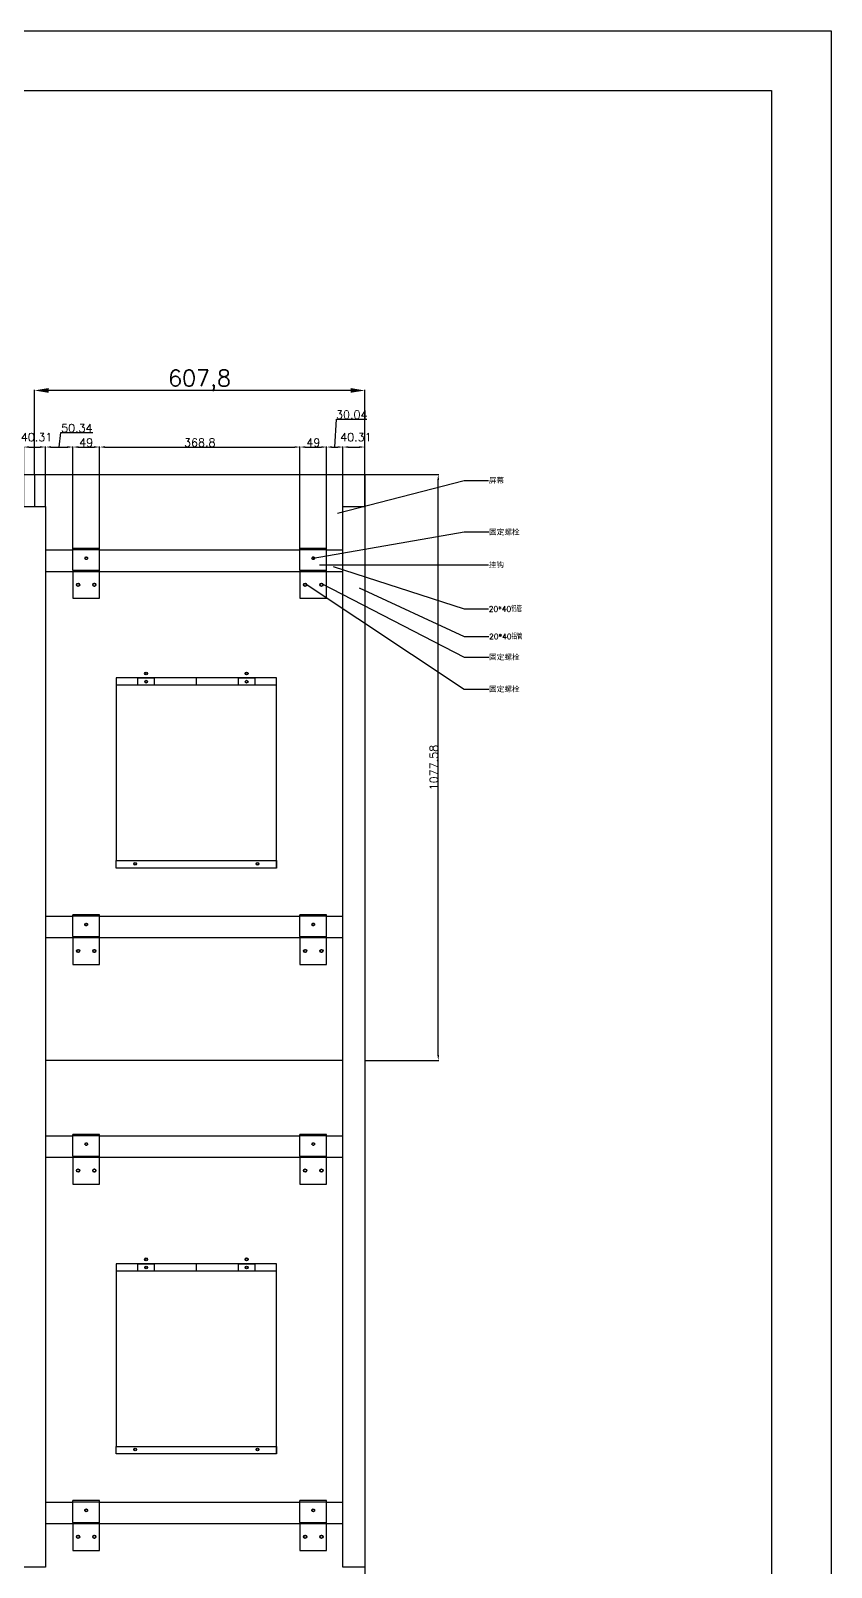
# Model space of a CAD drawing. Header units: millimetres. Extents: x -207 to 14821, y -6397 to 3639.
# Drawn here: x 13348 to 14821, y 813 to 3639 of the extents above; entities that cross this region are included whole.
import ezdxf

# ---------------------------------------------------------------- set-up
doc = ezdxf.new("R2010")
doc.units = ezdxf.units.MM
doc.linetypes.add('HIDDEN', pattern=[0.375, 0.25, -0.125])
for name, color, linetype in [('02___PRT_ALL_AXES', 7, 'Continuous'), ('06___PRT_ALL_SURFS', 7, 'Continuous'), ('DEFAULT_2', 8, 'HIDDEN'), ('图框', 7, 'Continuous')]:
    doc.layers.add(name, color=color, linetype=linetype)
doc.layers.add('dim（尺寸标注）', color=4, linetype='Continuous', lineweight=13)
doc.layers.add('粗实线', color=7, linetype='Continuous', lineweight=25)
doc.styles.get("Standard").update_dxf_attribs({"font": 'txt', "bigfont": 'gbcbig.shx'})
doc.dimstyles.new('ISO-25', dxfattribs={"dimtxt": 7, "dimasz": 5, "dimexe": 1.25, "dimexo": 0.625, "dimtad": 1, "dimtxsty": 'Standard', "dimcen": 2.5, "dimclrd": 4, "dimclre": 4, "dimclrt": 4, "dimadec": 0, "dimazin": 0, "dimtfac": 1, "dimtmove": 0, "dimatfit": 3, "dimfxl": 1, "dimarcsym": 0})
doc.dimstyles.new('副本 ISO-25', dxfattribs={"dimtxt": 15, "dimasz": 10, "dimexe": 1.25, "dimexo": 0.625, "dimtad": 1, "dimdsep": 46, "dimtxsty": 'Standard', "dimcen": 2.5, "dimclrd": 4, "dimclre": 4, "dimclrt": 4, "dimadec": 0, "dimazin": 0, "dimtfac": 1, "dimtmove": 0, "dimatfit": 3, "dimfxl": 1, "dimarcsym": 0})

# ---------------------------------------------------------------- blocks, each defined once
blk = doc.blocks.new('*D37')
at = {"layer": 'Defpoints', "color": 0}
for p in [(13354.8, 2977.4), (13354.8, 2822.6), (13962.6, 2822.6)]:
    blk.add_point(p, dxfattribs=at)
at = {"layer": 'dim（尺寸标注）', "color": 4, "lineweight": -2}
for p, q in [((13354.8, 2823.2), (13354.8, 2978.7)), ((13936.6, 2977.4), (13380.8, 2977.4)), ((13962.6, 2823.2), (13962.6, 2978.7))]:
    blk.add_line(p, q, dxfattribs=at)
at = {"layer": 'dim（尺寸标注）', "color": 4}
for points in [[(13380.8, 2981.8), (13380.8, 2973.1), (13354.8, 2977.4)], [(13936.6, 2981.8), (13936.6, 2973.1), (13962.6, 2977.4)]]:
    blk.add_solid(points, dxfattribs=at)
at = {"layer": 'dim（尺寸标注）', "color": 4, "lineweight": 13, "insert": (13658.7, 2995.6), "char_height": 30, "attachment_point": 5}
blk.add_mtext('607,8', dxfattribs=at)
blk = doc.blocks.new('SHU')
at = {"color": 2}
for p, q in [((2817.7, 2460.5), (2858, 2460.5)), ((2817.7, 509.2), (2817.7, 2460.5)), ((2858, 2460.5), (2858, 509.2)), ((2858, 509.2), (2817.7, 509.2))]:
    blk.add_line(p, q, dxfattribs=at)
blk = doc.blocks.new('hgfdhgdhgd')
at = {"color": 3, "linetype": 'Continuous'}
for p, q in [((-21144.3, 10464.5), (-21193.3, 10464.5)), ((-21193.3, 10424.5), (-21193.3, 10464.5)), ((-21144.3, 10462), (-21193.3, 10462)), ((-21144.3, 10424.5), (-21144.3, 10464.5)), ((-21193.3, 10424.5), (-21144.3, 10424.5))]:
    blk.add_line(p, q, dxfattribs=at)
at = {"color": 7, "linetype": 'Continuous'}
for p, q in [((-21193.3, 10424.5), (-21193.3, 10373)), ((-21144.3, 10373), (-21144.3, 10424.5))]:
    blk.add_line(p, q, dxfattribs=at)
at = {"layer": '02___PRT_ALL_AXES', "color": 7, "linetype": 'Continuous'}
blk.add_line((-21193.3, 10373), (-21144.3, 10373), dxfattribs=at)
at = {"layer": '02___PRT_ALL_AXES', "color": 3, "linetype": 'Continuous'}
blk.add_circle((-21168.8, 10446.7), 2.1, dxfattribs=at)
at = {"layer": '02___PRT_ALL_AXES', "color": 7, "linetype": 'Continuous'}
for centre in [(-21183.8, 10398), (-21153.8, 10398)]:
    blk.add_circle(centre, 3, dxfattribs=at)
at = {"layer": 'DEFAULT_2', "color": 8, "linetype": 'HIDDEN'}
blk.add_circle((-21168.8, 10446.7), 2.5, dxfattribs=at)
blk = doc.blocks.new('*D44')
at = {"color": 4, "lineweight": -2}
for p, q in [((13963.4, 2822.6), (14099, 2822.6)), ((14097.8, 1755), (14097.8, 2812.6)), ((13964, 1745), (14099, 1745))]:
    blk.add_line(p, q, dxfattribs=at)
at = {"color": 4}
for points in [[(14096.1, 2812.6), (14099.5, 2812.6), (14097.8, 2822.6)], [(14096.1, 1755), (14099.5, 1755), (14097.8, 1745)]]:
    blk.add_solid(points, dxfattribs=at)
at = {"layer": 'Defpoints', "color": 0}
for p in [(13962.8, 2822.6), (14097.8, 2822.6), (13963.4, 1745)]:
    blk.add_point(p, dxfattribs=at)
at = {"color": 4, "insert": (14089.7, 2283.8), "char_height": 15, "attachment_point": 5, "rotation": 90}
blk.add_mtext('1077.58', dxfattribs=at)
blk = doc.blocks.new('*D187')
at = {"color": 4, "lineweight": -2}
for p, q in [((13335, 2763.5), (13335, 2874.6)), ((13345, 2873.3), (13365.3, 2873.3)), ((13375.3, 2763.5), (13375.3, 2874.6))]:
    blk.add_line(p, q, dxfattribs=at)
at = {"color": 4}
for points in [[(13345, 2875), (13345, 2871.7), (13335, 2873.3)], [(13365.3, 2875), (13365.3, 2871.7), (13375.3, 2873.3)]]:
    blk.add_solid(points, dxfattribs=at)
at = {"layer": 'Defpoints', "color": 0}
for p in [(13375.3, 2873.3), (13335, 2762.8), (13375.3, 2762.8)]:
    blk.add_point(p, dxfattribs=at)
at = {"color": 4, "insert": (13358.8, 2891.5), "char_height": 15, "attachment_point": 5}
blk.add_mtext('40.31', dxfattribs=at)
blk = doc.blocks.new('*D188')
at = {"color": 4, "lineweight": -2}
for p, q in [((13400.5, 2873.3), (13403.5, 2900)), ((13403.5, 2900), (13462.2, 2900)), ((13375.3, 2763.5), (13375.3, 2874.6)), ((13385.3, 2873.3), (13415.6, 2873.3)), ((13425.6, 2686), (13425.6, 2874.6))]:
    blk.add_line(p, q, dxfattribs=at)
at = {"color": 4}
for points in [[(13385.3, 2875), (13385.3, 2871.7), (13375.3, 2873.3)], [(13415.6, 2875), (13415.6, 2871.7), (13425.6, 2873.3)]]:
    blk.add_solid(points, dxfattribs=at)
at = {"layer": 'Defpoints', "color": 0}
for p in [(13425.6, 2873.3), (13375.3, 2762.8), (13425.6, 2685.3)]:
    blk.add_point(p, dxfattribs=at)
at = {"color": 4, "insert": (13432.8, 2908.1), "char_height": 15, "attachment_point": 5}
blk.add_mtext('50.34', dxfattribs=at)
blk = doc.blocks.new('*D189')
at = {"color": 4, "lineweight": -2}
for p, q in [((13425.6, 2686), (13425.6, 2874.6)), ((13435.6, 2873.3), (13464.6, 2873.3)), ((13474.6, 2686), (13474.6, 2874.6))]:
    blk.add_line(p, q, dxfattribs=at)
at = {"color": 4}
for points in [[(13435.6, 2875), (13435.6, 2871.7), (13425.6, 2873.3)], [(13464.6, 2875), (13464.6, 2871.7), (13474.6, 2873.3)]]:
    blk.add_solid(points, dxfattribs=at)
at = {"layer": 'Defpoints', "color": 0}
for p in [(13474.6, 2873.3), (13425.6, 2685.3), (13474.6, 2685.3)]:
    blk.add_point(p, dxfattribs=at)
at = {"color": 4, "insert": (13450.1, 2881.5), "char_height": 15, "attachment_point": 5}
blk.add_mtext('49', dxfattribs=at)
blk = doc.blocks.new('*D190')
at = {"color": 4, "lineweight": -2}
for p, q in [((13474.6, 2686), (13474.6, 2874.6)), ((13484.6, 2873.3), (13833.4, 2873.3)), ((13843.4, 2686), (13843.4, 2874.6))]:
    blk.add_line(p, q, dxfattribs=at)
at = {"color": 4}
for points in [[(13484.6, 2875), (13484.6, 2871.7), (13474.6, 2873.3)], [(13833.4, 2875), (13833.4, 2871.7), (13843.4, 2873.3)]]:
    blk.add_solid(points, dxfattribs=at)
at = {"layer": 'Defpoints', "color": 0}
for p in [(13843.4, 2873.3), (13474.6, 2685.3), (13843.4, 2685.3)]:
    blk.add_point(p, dxfattribs=at)
at = {"color": 4, "insert": (13659, 2881.5), "char_height": 15, "attachment_point": 5}
blk.add_mtext('368.8', dxfattribs=at)
blk = doc.blocks.new('*D191')
at = {"color": 4, "lineweight": -2}
for p, q in [((13843.4, 2686), (13843.4, 2874.6)), ((13853.4, 2873.3), (13882.4, 2873.3)), ((13892.4, 2686.6), (13892.4, 2874.6))]:
    blk.add_line(p, q, dxfattribs=at)
at = {"color": 4}
for points in [[(13853.4, 2875), (13853.4, 2871.7), (13843.4, 2873.3)], [(13882.4, 2875), (13882.4, 2871.7), (13892.4, 2873.3)]]:
    blk.add_solid(points, dxfattribs=at)
at = {"layer": 'Defpoints', "color": 0}
for p in [(13892.4, 2873.3), (13843.4, 2685.3), (13892.4, 2686)]:
    blk.add_point(p, dxfattribs=at)
at = {"color": 4, "insert": (13867.9, 2881.5), "char_height": 15, "attachment_point": 5}
blk.add_mtext('49', dxfattribs=at)
blk = doc.blocks.new('*D192')
at = {"color": 4, "lineweight": -2}
for p, q in [((13907.5, 2873.3), (13910.5, 2924.8)), ((13910.5, 2924.8), (13966.7, 2924.8)), ((13892.4, 2686.6), (13892.4, 2874.6)), ((13902.4, 2873.3), (13912.5, 2873.3)), ((13922.5, 2763.5), (13922.5, 2874.6))]:
    blk.add_line(p, q, dxfattribs=at)
at = {"color": 4}
for points in [[(13902.4, 2875), (13902.4, 2871.7), (13892.4, 2873.3)], [(13912.5, 2875), (13912.5, 2871.7), (13922.5, 2873.3)]]:
    blk.add_solid(points, dxfattribs=at)
at = {"layer": 'Defpoints', "color": 0}
for p in [(13922.5, 2873.3), (13922.5, 2762.8), (13892.4, 2686)]:
    blk.add_point(p, dxfattribs=at)
at = {"color": 4, "insert": (13938.6, 2932.9), "char_height": 15, "attachment_point": 5}
blk.add_mtext('30.04', dxfattribs=at)
blk = doc.blocks.new('*D193')
at = {"color": 4, "lineweight": -2}
for p, q in [((13922.5, 2763.5), (13922.5, 2874.6)), ((13932.5, 2873.3), (13952.8, 2873.3)), ((13962.8, 2764.1), (13962.8, 2874.6))]:
    blk.add_line(p, q, dxfattribs=at)
at = {"color": 4}
for points in [[(13932.5, 2875), (13932.5, 2871.7), (13922.5, 2873.3)], [(13952.8, 2875), (13952.8, 2871.7), (13962.8, 2873.3)]]:
    blk.add_solid(points, dxfattribs=at)
at = {"layer": 'Defpoints', "color": 0}
for p in [(13962.8, 2873.3), (13922.5, 2762.8), (13962.8, 2763.5)]:
    blk.add_point(p, dxfattribs=at)
at = {"color": 4, "insert": (13946.3, 2891.5), "char_height": 15, "attachment_point": 5}
blk.add_mtext('40.31', dxfattribs=at)
blk = doc.blocks.new('TK')
at = {"layer": '图框'}
blk.add_lwpolyline([(7176.7, -904.8), (1128.7, -904.8), (1128.7, 3372), (7176.7, 3372), (7176.7, -904.8)], dxfattribs=at)
blk.add_lwpolyline([(7067, -795), (1238.5, -795), (1238.5, 3262.2), (7067, 3262.2)], close=True, dxfattribs=at)

msp = doc.modelspace()

# ---------------------------------------------------------------- linework, layer by layer
at = {"color": 7, "linetype": 'Continuous'}
for p, q in [((12747.189, 2822.578), (13354.989, 2822.578)), ((13354.989, 2822.578), (13354.989, 2764.088)), ((13354.989, 2822.578), (13962.789, 2822.578)), ((13962.789, 2822.578), (13962.789, 1744.998)), ((13800.267, 2435.288), (13505.267, 2435.288)), ((13505.267, 2435.288), (13505.267, 2112.788)), ((13800.267, 2435.288), (13800.267, 2448.788)), ((13800.267, 2112.788), (13800.267, 2435.288)), ((13505.267, 2112.788), (13800.267, 2112.788)), ((13800.267, 2098.788), (13800.267, 2112.788)), ((13962.789, 1744.998), (13962.789, 667.418)), ((13800.267, 1357.708), (13505.267, 1357.708)), ((13505.267, 1357.708), (13505.267, 1035.208)), ((13800.267, 1357.708), (13800.267, 1371.208)), ((13800.267, 1035.208), (13800.267, 1357.708)), ((13505.267, 1035.208), (13800.267, 1035.208)), ((13800.267, 1021.208), (13800.267, 1035.208))]:
    msp.add_line(p, q, dxfattribs=at)
for p, q in [((13800.267, 2448.788), (13505.267, 2448.788)), ((13505.267, 2448.788), (13505.267, 2435.288)), ((13922.329, 1744.998), (13375.139, 1744.998)), ((13963.414, 1744.998), (13962.634, 1744.998)), ((13800.267, 1371.208), (13505.267, 1371.208)), ((13505.267, 1371.208), (13505.267, 1357.708))]:
    msp.add_line(p, q)
at = {"color": 1, "linetype": 'Continuous'}
for p, q in [((13652.767, 2435.288), (13652.767, 2448.788)), ((13652.767, 1357.708), (13652.767, 1371.208))]:
    msp.add_line(p, q, dxfattribs=at)
at = {"color": 6, "linetype": 'Continuous'}
for centre in [(13434.989, 2620.088), (13464.989, 2620.088), (13852.789, 2620.088), (13882.789, 2620.088), (13434.989, 1542.508), (13464.989, 1542.508), (13852.789, 1542.508), (13882.789, 1542.508)]:
    msp.add_circle(centre, 2.5, dxfattribs=at)
at = {"color": 2, "linetype": 'Continuous'}
for centre in [(13852.789, 1946.388), (13852.789, 868.808)]:
    msp.add_arc(centre, 2.5, 180, 255.472968, dxfattribs=at)
at = {"layer": '02___PRT_ALL_AXES', "color": 7, "linetype": 'Continuous'}
for p, q in [((13545.267, 2448.788), (13575.267, 2448.788)), ((13545.267, 2435.288), (13545.267, 2448.788)), ((13575.267, 2448.788), (13575.267, 2435.288)), ((13730.267, 2435.288), (13730.267, 2448.788)), ((13730.267, 2448.788), (13760.267, 2448.788)), ((13760.267, 2448.788), (13760.267, 2435.288)), ((13505.267, 2098.788), (13505.267, 2112.788)), ((13800.267, 2098.788), (13505.267, 2098.788)), ((13800.267, 2112.788), (13800.267, 2098.788)), ((13545.267, 1371.208), (13575.267, 1371.208)), ((13545.267, 1357.708), (13545.267, 1371.208)), ((13575.267, 1371.208), (13575.267, 1357.708)), ((13730.267, 1357.708), (13730.267, 1371.208)), ((13730.267, 1371.208), (13760.267, 1371.208)), ((13760.267, 1371.208), (13760.267, 1357.708)), ((13505.267, 1021.208), (13505.267, 1035.208)), ((13800.267, 1021.208), (13505.267, 1021.208)), ((13800.267, 1035.208), (13800.267, 1021.208))]:
    msp.add_line(p, q, dxfattribs=at)
for centre, radius in [((13434.989, 2620.088), 3), ((13464.989, 2620.088), 3), ((13852.789, 2620.088), 3), ((13882.789, 2620.088), 3), ((13560.267, 2441.788), 2.5), ((13745.267, 2441.788), 2.5), ((13540.267, 2106.788), 2.5), ((13765.267, 2106.788), 2.5), ((13434.989, 1946.388), 3), ((13464.989, 1946.388), 3), ((13852.789, 1946.388), 3), ((13882.789, 1946.388), 3), ((13434.989, 1542.508), 3), ((13464.989, 1542.508), 3), ((13852.789, 1542.508), 3), ((13882.789, 1542.508), 3), ((13560.267, 1364.208), 2.5), ((13745.267, 1364.208), 2.5), ((13540.267, 1029.208), 2.5), ((13765.267, 1029.208), 2.5), ((13434.989, 868.808), 3), ((13464.989, 868.808), 3), ((13852.789, 868.808), 3), ((13882.789, 868.808), 3)]:
    msp.add_circle(centre, radius, dxfattribs=at)
at = {"layer": '02___PRT_ALL_AXES', "color": 3, "linetype": 'Continuous'}
for centre in [(13560.267, 2456.788), (13745.267, 2456.788), (13560.267, 1379.208), (13745.267, 1379.208)]:
    msp.add_circle(centre, 2.7, dxfattribs=at)
at = {"layer": '02___PRT_ALL_AXES', "color": 6, "linetype": 'Continuous'}
for centre in [(13434.989, 1946.388), (13464.989, 1946.388), (13852.789, 1946.388), (13882.789, 1946.388), (13434.989, 868.808), (13464.989, 868.808), (13852.789, 868.808), (13882.789, 868.808)]:
    msp.add_circle(centre, 2.5, dxfattribs=at)
at = {"layer": '06___PRT_ALL_SURFS', "color": 6, "linetype": 'Continuous'}
for centre, radius in [((13560.267, 2456.788), 2.7), ((13745.267, 2456.788), 2.7), ((13560.267, 2456.788), 2), ((13560.267, 2441.788), 2), ((13745.267, 2456.788), 2), ((13745.267, 2441.788), 2), ((13540.267, 2106.788), 2), ((13765.267, 2106.788), 2), ((13560.267, 1379.208), 2.7), ((13560.267, 1379.208), 2), ((13560.267, 1364.208), 2), ((13745.267, 1379.208), 2.7), ((13745.267, 1379.208), 2), ((13745.267, 1364.208), 2), ((13540.267, 1029.208), 2), ((13765.267, 1029.208), 2)]:
    msp.add_circle(centre, radius, dxfattribs=at)
at = {"layer": '粗实线', "color": 1}
for p, q in [((13375.144, 2684.088), (13425.489, 2684.088)), ((13474.489, 2684.088), (13843.289, 2684.088)), ((13892.289, 2684.088), (13922.329, 2684.088)), ((13962.739, 2684.088), (13962.739, 2644.088)), ((13922.329, 2644.088), (13375.144, 2644.088)), ((13375.14, 2010.388), (13425.489, 2010.388)), ((13474.489, 2010.388), (13843.289, 2010.388)), ((13892.289, 2010.388), (13922.329, 2010.388)), ((13962.789, 2010.388), (13962.789, 1970.388)), ((13922.329, 1970.388), (13375.14, 1970.388)), ((13375.138, 1606.508), (13425.489, 1606.508)), ((13474.489, 1606.508), (13843.289, 1606.508)), ((13892.289, 1606.508), (13922.329, 1606.508)), ((13962.788, 1606.508), (13962.789, 1606.508)), ((13962.789, 1606.508), (13962.789, 1566.508)), ((13922.329, 1566.508), (13375.138, 1566.508)), ((13962.789, 1566.508), (13962.788, 1566.508)), ((13375.134, 932.808), (13425.489, 932.808)), ((13474.489, 932.808), (13843.289, 932.808)), ((13892.289, 932.808), (13922.329, 932.808)), ((13962.784, 932.808), (13962.789, 932.808)), ((13962.789, 932.808), (13962.789, 892.808)), ((13922.329, 892.808), (13375.134, 892.808)), ((13962.789, 892.808), (13962.784, 892.808))]:
    msp.add_line(p, q, dxfattribs=at)

# ---------------------------------------------------------------- block references
for name, p in [('TK', (7644.22, 267.09)), ('SHU', (10517.127, 303.581)), ('SHU', (11104.622, 303.581))]:
    msp.add_blockref(name, p)
at = {"layer": '粗实线'}
for p in [(34618.836, -7777.892), (35036.636, -7777.892), (34618.836, -8451.592), (35036.636, -8451.592), (34618.836, -8855.472), (35036.636, -8855.472), (34618.836, -9529.172), (35036.636, -9529.172)]:
    msp.add_blockref('hgfdhgdhgd', p, dxfattribs=at)

# ---------------------------------------------------------------- texts
at = {"color": 4, "char_height": 10, "attachment_point": 1}
for s, insert in [('{\\fSimSun|b0|i0|c134|p2;屏幕}', (14190.832, 2817.067)), ('{\\fSimSun|b0|i0|c134|p2;固定螺栓}', (14191.457, 2722.125)), ('{\\fSimSun|b0|i0|c134|p2;挂钩}', (14190.832, 2661.902)), ('20*40铝管', (14190.832, 2580.433)), ('20*40铝管', (14191.457, 2529.845)), ('{\\fSimSun|b0|i0|c134|p2;固定螺栓}', (14191.457, 2492)), ('{\\fSimSun|b0|i0|c134|p2;固定螺栓}', (14191.457, 2433.204))]:
    msp.add_mtext(s, dxfattribs=dict(at, insert=insert))

# ---------------------------------------------------------------- dimensions: what is measured, and where the dimension line sits
for base, p1, p2, picture, middle in [((13922.479, 2873.327), (13892.439, 2685.963), (13922.479, 2762.838), '*D192', (13911.084, 2924.82)), ((13425.63888, 2873.32685), (13375.29394, 2762.83809), (13425.63888, 2685.33809), '*D188', (13404.09141, 2900.0201))]:
    dim = msp.add_linear_dim(base=base, p1=p1, p2=p2, dimstyle='副本 ISO-25', override={"dimtmove": 1})
    dim.commit()
    dim.dimension.update_dxf_attribs({"geometry": picture, "text_midpoint": middle, "dimtype": 160})
for base, p1, p2, picture, middle in [((13375.294, 2873.327), (13334.984, 2762.838), (13375.294, 2762.838), '*D187', (13358.764, 2891.452)), ((13474.639, 2873.327), (13425.639, 2685.338), (13474.639, 2685.338), '*D189', (13450.139, 2881.452)), ((13843.439, 2873.327), (13474.639, 2685.338), (13843.439, 2685.338), '*D190', (13659.039, 2881.452)), ((13892.439, 2873.327), (13843.439, 2685.338), (13892.439, 2685.963), '*D191', (13867.939, 2881.452)), ((13962.789, 2873.327), (13922.479, 2762.838), (13962.789, 2763.463), '*D193', (13946.259, 2891.452))]:
    dim = msp.add_linear_dim(base=base, p1=p1, p2=p2, dimstyle='副本 ISO-25', override={"dimtmove": 1})
    dim.commit()
    dim.dimension.update_dxf_attribs({"geometry": picture, "text_midpoint": middle})
dim = msp.add_linear_dim(base=(14097.795, 2822.578), p1=(13963.414, 1744.998), p2=(13962.789, 2822.578), angle=90, dimstyle='副本 ISO-25')
dim.commit()
dim.dimension.update_dxf_attribs({"geometry": '*D44', "text_midpoint": (14097.795, 2283.788), "dimtype": 160})
at = {"layer": 'dim（尺寸标注）', "lineweight": 13}
dim = msp.add_linear_dim(base=(13354.84, 2977.444), p1=(13962.64, 2822.575), p2=(13354.84, 2822.575), dimstyle='ISO-25', override={"dimscale": 1, "dimtxt": 30, "dimasz": 26, "dimcen": 0, "dimfxl": 0.05}, dxfattribs=at)
dim.commit()
dim.dimension.update_dxf_attribs({"geometry": '*D37', "text_midpoint": (13658.74, 2977.444), "dimtype": 160})

# ---------------------------------------------------------------- leaders
at = {"annotation_type": 0, "has_hookline": 1, "hookline_direction": 0}
for points, text_width in [([(13912.588, 2751.954), (14145.356, 2812.067), (14190.207, 2812.067)], 27.318), ([(13867.789, 2668.838), (14145.356, 2717.125), (14190.832, 2717.125)], 54.749), ([(13879.254, 2656.902), (14145.356, 2656.902), (14190.207, 2656.902)], 27.263), ([(13904.453, 2653.313), (14145.356, 2575.433), (14190.207, 2575.433)], 60.233), ([(13852.789, 2622.188), (14145.356, 2428.204), (14190.832, 2428.204)], 54.749), ([(13882.789, 2622.188), (14145.356, 2487), (14190.832, 2487)], 54.749), ([(13952.206, 2614.144), (14145.356, 2524.845), (14190.832, 2524.845)], 60.233)]:
    msp.add_leader(points, dimstyle='ISO-25', override={"dimgap": 0.625, "dimtad": 0}, dxfattribs=dict(at, text_width=text_width))

doc.saveas('drawing.dxf')
